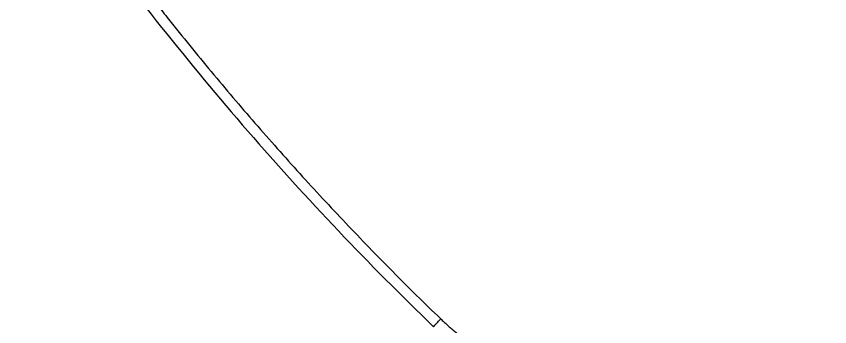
# Model space of a CAD drawing. Extents: x -4361 to 1554, y -156 to 2372.
# Drawn here: x -794.4 to -716.4, y 636.7 to 666.5 of the extents above; entities that cross this region are included whole.
import ezdxf

# ---------------------------------------------------------------- set-up
doc = ezdxf.new("R2010")
doc.units = 0
doc.header["$LTSCALE"] = 20
doc.header["$MEASUREMENT"] = 0
doc.linetypes.add('CENTER', pattern=[2, 1.25, -0.25, 0.25, -0.25])
doc.layers.get('0').update_dxf_attribs({"linetype": 'CONTINUOUS'})
doc.layers.add('CENTER', color=2, linetype='CENTER')

msp = doc.modelspace()

# ---------------------------------------------------------------- linework, layer by layer
for points, knots in [([(-787.458, 676.369), (-787.095, 675.871), (-786.371, 674.879), (-785.275, 673.402), (-784.178, 671.939), (-783.078, 670.491), (-781.975, 669.057), (-780.869, 667.638), (-778.789, 665.003), (-775.689, 661.188), (-772.194, 657.073), (-769.345, 653.83), (-767.184, 651.421), (-764.996, 649.037), (-762.782, 646.678), (-760.543, 644.342), (-758.277, 642.031), (-755.987, 639.743), (-754.439, 638.239), (-753.665, 637.486)], [0, 0, 0, 0, 0.0358388, 0.0714845, 0.1069386, 0.1422022, 0.1772766, 0.2121632, 0.2468633, 0.3725112, 0.4980784, 0.5608369, 0.623575, 0.6863005, 0.7490206, 0.8117432, 0.8744755, 0.9372253, 1, 1, 1, 1]), ([(-788.267, 675.743), (-785.733, 672.255), (-783.122, 668.822), (-777.754, 662.073), (-774.996, 658.756), (-766.508, 648.993), (-760.565, 642.73), (-754.36, 636.739)], [0, 0, 0, 0, 0.25, 0.25, 0.5, 0.5, 1, 1, 1, 1]), ([(-754.36, 636.739), (-754.362, 636.741), (-754.341, 636.766), (-754.269, 636.848), (-754.218, 636.904), (-754.105, 637.025), (-754.034, 637.101), (-753.864, 637.28), (-753.766, 637.382), (-753.665, 637.486)], [0, 0, 0, 0, 0.25, 0.25, 0.5, 0.5, 0.75, 0.75, 1, 1, 1, 1]), ([(-753.665, 637.486), (-753.568, 637.393), (-753.373, 637.207), (-753.074, 636.937), (-752.77, 636.672), (-752.46, 636.415), (-752.145, 636.164), (-751.824, 635.92), (-751.498, 635.682), (-750.836, 635.22), (-749.806, 634.58), (-748.365, 633.847), (-746.868, 633.239), (-745.582, 632.84), (-744.537, 632.588), (-743.747, 632.432), (-742.951, 632.308), (-742.417, 632.254), (-742.15, 632.227)], [0, 0, 0, 0, 0.0313076, 0.062571, 0.093804, 0.1250209, 0.1562357, 0.1874625, 0.2187154, 0.2500085, 0.3751279, 0.500275, 0.6253671, 0.7505076, 0.8129138, 0.875223, 0.9375477, 1, 1, 1, 1])]:
    msp.add_open_spline(points, degree=3, knots=knots)
at = {"layer": 'CENTER', "color": 1, "linetype": 'CENTER', "ltscale": 2}
msp.add_arc((-818.144, 649.4), 480.222, 355.55686, 87.16233, dxfattribs=at)

doc.saveas('drawing.dxf')
